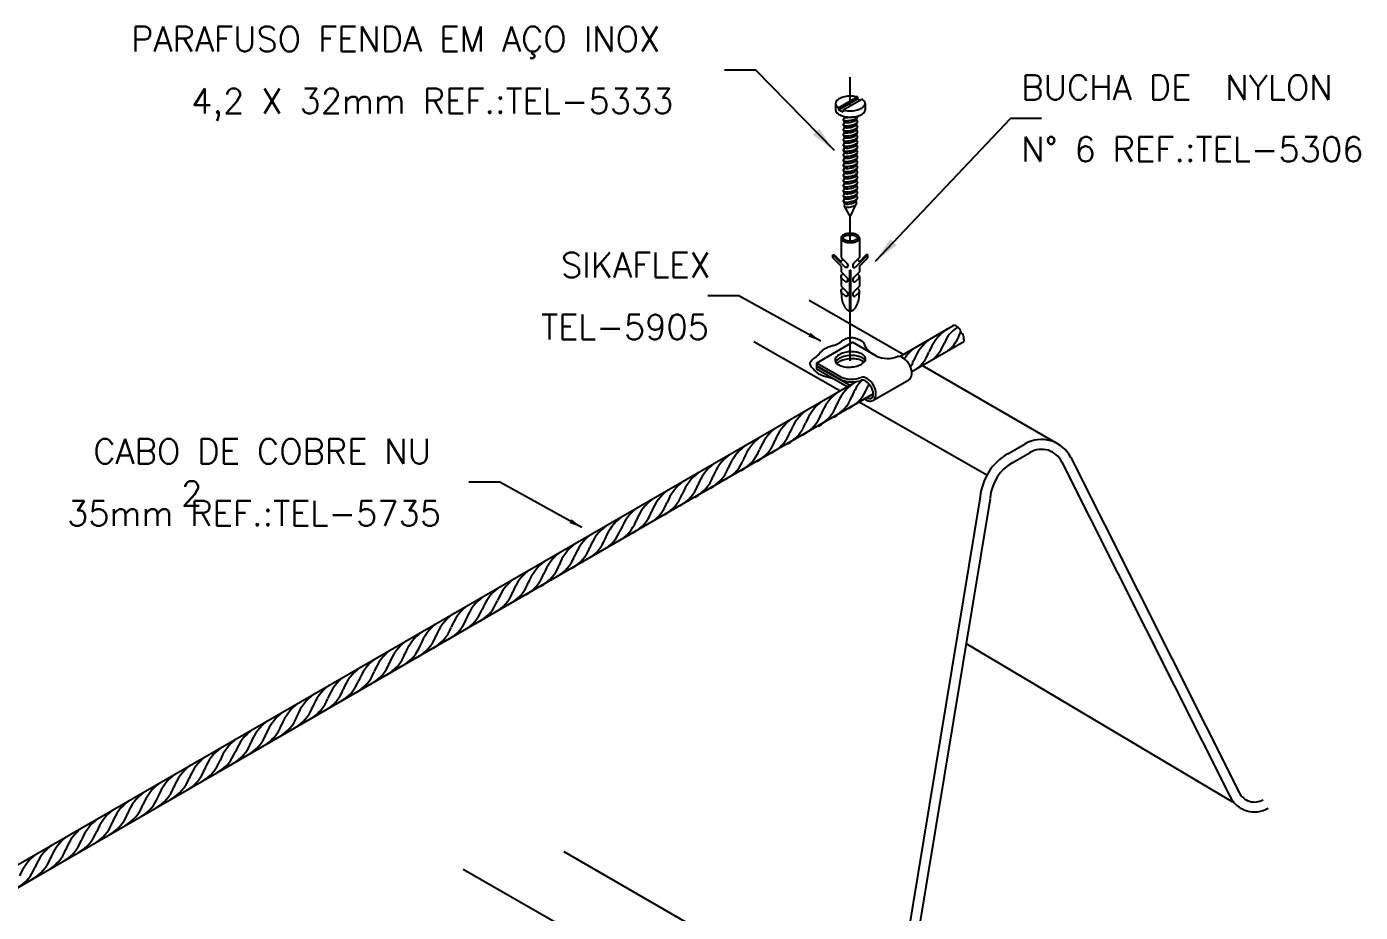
# Model space of a CAD drawing. Header units: millimetres. Extents: x -5823.8 to -5806.5, y -4625.7 to -4611.8.
# Drawn here: x -5817.5 to -5806.74, y -4618.96 to -4611.81 of the extents above; entities that cross this region are included whole.
import ezdxf

# ---------------------------------------------------------------- set-up
doc = ezdxf.new("R2010")
doc.units = ezdxf.units.MM
doc.header["$LTSCALE"] = 10
doc.linetypes.add('DASHDOT', pattern=[1, 0.5, -0.25, 0, -0.25])
doc.layers.add('Termotécnica', color=7, linetype='Continuous')
doc.styles.add('r80', font='romans.shx')

msp = doc.modelspace()

# ---------------------------------------------------------------- linework, layer by layer
at = {"layer": 'Termotécnica', "color": 2}
for p, q in [((-5811.869, -4612.162), (-5811.619, -4612.162)), ((-5810.984, -4612.813), (-5811.619, -4612.162)), ((-5810.974, -4612.433), (-5810.974, -4612.483)), ((-5810.95, -4612.468), (-5810.798, -4612.38)), ((-5810.95, -4612.483), (-5810.798, -4612.395)), ((-5810.95, -4612.468), (-5810.95, -4612.483)), ((-5810.912, -4612.485), (-5810.761, -4612.397)), ((-5810.798, -4612.38), (-5810.798, -4612.395)), ((-5810.798, -4612.395), (-5810.775, -4612.405)), ((-5810.736, -4612.433), (-5810.736, -4612.483)), ((-5810.95, -4612.483), (-5810.912, -4612.499)), ((-5810.902, -4612.539), (-5810.913, -4612.563)), ((-5810.902, -4612.58), (-5810.913, -4612.604)), ((-5810.912, -4612.485), (-5810.912, -4612.499)), ((-5810.91, -4612.567), (-5810.902, -4612.58)), ((-5810.8, -4612.545), (-5810.808, -4612.56)), ((-5810.808, -4612.56), (-5810.798, -4612.58)), ((-5810.652, -4613.706), (-5809.562, -4612.553)), ((-5809.312, -4612.553), (-5809.562, -4612.553)), ((-5810.902, -4612.621), (-5810.913, -4612.645)), ((-5810.902, -4612.662), (-5810.913, -4612.686)), ((-5810.91, -4612.608), (-5810.902, -4612.621)), ((-5810.91, -4612.649), (-5810.902, -4612.662)), ((-5810.91, -4612.69), (-5810.902, -4612.703)), ((-5810.8, -4612.586), (-5810.808, -4612.601)), ((-5810.808, -4612.601), (-5810.798, -4612.621)), ((-5810.8, -4612.627), (-5810.808, -4612.642)), ((-5810.808, -4612.642), (-5810.798, -4612.662)), ((-5810.8, -4612.668), (-5810.808, -4612.683)), ((-5810.808, -4612.683), (-5810.798, -4612.703)), ((-5810.902, -4612.703), (-5810.913, -4612.727)), ((-5810.902, -4612.744), (-5810.913, -4612.768)), ((-5810.902, -4612.785), (-5810.913, -4612.809)), ((-5810.91, -4612.731), (-5810.902, -4612.744)), ((-5810.91, -4612.772), (-5810.902, -4612.785)), ((-5810.8, -4612.709), (-5810.808, -4612.724)), ((-5810.808, -4612.724), (-5810.798, -4612.744)), ((-5810.8, -4612.75), (-5810.808, -4612.765)), ((-5810.808, -4612.765), (-5810.798, -4612.785)), ((-5810.8, -4612.791), (-5810.808, -4612.806)), ((-5810.902, -4612.826), (-5810.913, -4612.85)), ((-5810.902, -4612.867), (-5810.913, -4612.892)), ((-5810.91, -4612.813), (-5810.902, -4612.826)), ((-5810.91, -4612.854), (-5810.902, -4612.867)), ((-5810.91, -4612.895), (-5810.902, -4612.908)), ((-5810.808, -4612.806), (-5810.798, -4612.826)), ((-5810.8, -4612.832), (-5810.808, -4612.847)), ((-5810.808, -4612.847), (-5810.798, -4612.867)), ((-5810.8, -4612.873), (-5810.808, -4612.888)), ((-5810.808, -4612.888), (-5810.798, -4612.908)), ((-5810.902, -4612.908), (-5810.913, -4612.933)), ((-5810.902, -4612.949), (-5810.913, -4612.974)), ((-5810.902, -4612.99), (-5810.913, -4613.015)), ((-5810.91, -4612.936), (-5810.902, -4612.949)), ((-5810.91, -4612.977), (-5810.902, -4612.99)), ((-5810.8, -4612.914), (-5810.808, -4612.929)), ((-5810.808, -4612.929), (-5810.798, -4612.949)), ((-5810.8, -4612.955), (-5810.808, -4612.97)), ((-5810.808, -4612.97), (-5810.798, -4612.99)), ((-5810.8, -4612.996), (-5810.808, -4613.011)), ((-5810.808, -4613.011), (-5810.798, -4613.031)), ((-5810.902, -4613.031), (-5810.913, -4613.056)), ((-5810.902, -4613.072), (-5810.913, -4613.097)), ((-5810.902, -4613.113), (-5810.913, -4613.138)), ((-5810.91, -4613.018), (-5810.902, -4613.031)), ((-5810.91, -4613.06), (-5810.902, -4613.072)), ((-5810.91, -4613.101), (-5810.902, -4613.113)), ((-5810.8, -4613.037), (-5810.808, -4613.052)), ((-5810.808, -4613.052), (-5810.798, -4613.072)), ((-5810.8, -4613.078), (-5810.808, -4613.093)), ((-5810.808, -4613.093), (-5810.798, -4613.113)), ((-5810.8, -4613.119), (-5810.808, -4613.135)), ((-5810.902, -4613.155), (-5810.913, -4613.179)), ((-5810.902, -4613.196), (-5810.913, -4613.22)), ((-5810.911, -4613.223), (-5810.902, -4613.238)), ((-5810.91, -4613.142), (-5810.902, -4613.155)), ((-5810.91, -4613.183), (-5810.902, -4613.196)), ((-5810.811, -4613.224), (-5810.806, -4613.242)), ((-5810.808, -4613.135), (-5810.798, -4613.154)), ((-5810.8, -4613.16), (-5810.808, -4613.176)), ((-5810.808, -4613.176), (-5810.798, -4613.195)), ((-5810.808, -4613.218), (-5810.801, -4613.203)), ((-5810.901, -4613.24), (-5810.904, -4613.263)), ((-5810.901, -4613.267), (-5810.855, -4613.348)), ((-5810.855, -4613.348), (-5810.811, -4613.251)), ((-5810.929, -4613.518), (-5810.929, -4613.675)), ((-5810.781, -4613.518), (-5810.781, -4613.675)), ((-5810.995, -4613.679), (-5810.995, -4613.655)), ((-5810.925, -4613.725), (-5810.995, -4613.655)), ((-5810.929, -4613.71), (-5810.982, -4613.657)), ((-5810.785, -4613.725), (-5810.715, -4613.655)), ((-5810.782, -4613.71), (-5810.729, -4613.657)), ((-5810.715, -4613.679), (-5810.715, -4613.655)), ((-5810.929, -4613.745), (-5810.995, -4613.679)), ((-5810.929, -4613.675), (-5810.883, -4613.721)), ((-5810.929, -4613.745), (-5810.929, -4613.791)), ((-5810.925, -4613.725), (-5810.895, -4613.756)), ((-5810.781, -4613.675), (-5810.828, -4613.721)), ((-5810.785, -4613.725), (-5810.815, -4613.756)), ((-5810.781, -4613.745), (-5810.715, -4613.679)), ((-5810.781, -4613.745), (-5810.781, -4613.791)), ((-5810.929, -4613.791), (-5810.881, -4613.839)), ((-5810.929, -4613.83), (-5810.929, -4613.907)), ((-5810.925, -4613.841), (-5810.895, -4613.871)), ((-5810.859, -4614.107), (-5810.859, -4613.777)), ((-5810.859, -4613.777), (-5810.851, -4613.777)), ((-5810.851, -4614.107), (-5810.851, -4613.777)), ((-5810.781, -4613.791), (-5810.829, -4613.839)), ((-5810.785, -4613.841), (-5810.815, -4613.871)), ((-5810.781, -4613.83), (-5810.781, -4613.907)), ((-5810.929, -4613.907), (-5810.881, -4613.955)), ((-5810.925, -4613.957), (-5810.895, -4613.987)), ((-5810.781, -4613.907), (-5810.829, -4613.955)), ((-5810.785, -4613.957), (-5810.815, -4613.987)), ((-5811.754, -4613.986), (-5812.004, -4613.986)), ((-5811.092, -4614.351), (-5811.754, -4613.986)), ((-5810.456, -4614.474), (-5810.029, -4614.228)), ((-5811.127, -4614.527), (-5810.837, -4614.359)), ((-5810.643, -4614.471), (-5810.837, -4614.359)), ((-5810.358, -4614.596), (-5809.938, -4614.354)), ((-5811.127, -4614.527), (-5811.127, -4614.549)), ((-5810.934, -4614.639), (-5811.127, -4614.527)), ((-5810.934, -4614.661), (-5811.127, -4614.549)), ((-5811.127, -4614.554), (-5811.124, -4614.552)), ((-5811.127, -4614.554), (-5811.127, -4614.576)), ((-5810.861, -4614.707), (-5811.127, -4614.554)), ((-5810.881, -4614.719), (-5811.127, -4614.576)), ((-5816.048, -4617.698), (-5810.809, -4614.677)), ((-5810.673, -4614.83), (-5810.382, -4614.662)), ((-5815.909, -4617.801), (-5810.671, -4614.777)), ((-5813.682, -4615.49), (-5813.932, -4615.49)), ((-5813.02, -4615.855), (-5813.682, -4615.49)), ((-5817.882, -4618.755), (-5816.048, -4617.698)), ((-5817.439, -4618.685), (-5815.91, -4617.802)), ((-5817.828, -4618.91), (-5817.439, -4618.685))]:
    msp.add_line(p, q, dxfattribs=at)
at = {"layer": 'Termotécnica', "color": 1, "linetype": 'DASHDOT'}
for p, q in [((-5810.855, -4612.452), (-5810.855, -4612.22)), ((-5810.855, -4613.556), (-5810.855, -4613.348)), ((-5810.855, -4614.509), (-5810.855, -4614.107))]:
    msp.add_line(p, q, dxfattribs=at)
at = {"layer": 'Termotécnica', "color": 3}
for p, q in [((-5810.43, -4614.459), (-5811.187, -4614.022)), ((-5810.939, -4614.752), (-5811.633, -4614.356)), ((-5809.196, -4615.171), (-5810.275, -4614.548)), ((-5809.753, -4615.431), (-5810.783, -4614.842)), ((-5809.585, -4615.26), (-5809.445, -4615.179)), ((-5809.545, -4615.329), (-5809.405, -4615.249)), ((-5809.148, -4615.326), (-5807.79, -4618.029)), ((-5809.076, -4615.29), (-5807.719, -4617.993)), ((-5809.807, -4615.607), (-5810.464, -4619.585)), ((-5809.728, -4615.62), (-5810.385, -4619.592)), ((-5807.768, -4618.072), (-5809.922, -4616.791)), ((-5811.824, -4619.246), (-5813.163, -4618.473)), ((-5812.406, -4619.515), (-5813.98, -4618.614))]:
    msp.add_line(p, q, dxfattribs=at)
at = {"layer": 'Termotécnica', "color": 1, "ltscale": 5}
msp.add_line((-5810.671, -4614.777), (-5810.677, -4614.774), dxfattribs=at)
at = {"layer": 'Termotécnica', "color": 2}
for points in [[(-5810.798, -4612.38, 0.016409), (-5810.807, -4612.378, 0.051099), (-5810.855, -4612.373, 0.051099), (-5810.903, -4612.378, 0.064948), (-5810.939, -4612.391, 0.104203), (-5810.966, -4612.413, 0.174705), (-5810.974, -4612.433, 0.174705), (-5810.966, -4612.453, 0.06738), (-5810.95, -4612.468, 0.064948)], [(-5810.912, -4612.485, 0.016409), (-5810.903, -4612.487, 0.051099), (-5810.855, -4612.492, 0.051099), (-5810.807, -4612.487, 0.064948), (-5810.771, -4612.474, 0.104203), (-5810.744, -4612.453, 0.174705), (-5810.736, -4612.433, 0.174705)], [(-5810.736, -4612.433, 0.174705), (-5810.744, -4612.413, 0.06738), (-5810.761, -4612.397, 0.064948)], [(-5810.974, -4612.483, 0.174705), (-5810.966, -4612.503, 0.104203), (-5810.939, -4612.525, 0.064948), (-5810.903, -4612.537, 0.051099), (-5810.855, -4612.542, 0.051099), (-5810.807, -4612.537, 0.064948), (-5810.771, -4612.525, 0.104203), (-5810.744, -4612.503, 0.174705), (-5810.736, -4612.483, 0.174705)], [(-5810.929, -4613.71, -0.122515), (-5810.925, -4613.701, -0.074458), (-5810.913, -4613.691, -0.064948)], [(-5810.782, -4613.71, 0.122515), (-5810.786, -4613.701, 0.074458), (-5810.797, -4613.691, 0.064948)], [(-5810.929, -4613.83, -0.174705), (-5810.925, -4613.817, -0.074458), (-5810.913, -4613.807, -0.064948)], [(-5810.925, -4613.842, -0.174705), (-5810.929, -4613.83, -0.174705)], [(-5810.925, -4613.841, -0.021127), (-5810.926, -4613.84, -0.170198)], [(-5810.781, -4613.83, 0.174705), (-5810.786, -4613.817, 0.074458), (-5810.797, -4613.807, 0.064948)], [(-5810.786, -4613.842, 0.174705), (-5810.781, -4613.83, 0.174705)], [(-5810.785, -4613.841, 0.021127), (-5810.784, -4613.84, 0.170198)], [(-5810.929, -4613.945, -0.174705), (-5810.925, -4613.933, -0.074458), (-5810.913, -4613.922, -0.064948)], [(-5810.929, -4613.943, 0.005298), (-5810.929, -4613.95, 0.048405), (-5810.923, -4614.014, 0.062165), (-5810.908, -4614.061, 0.102796), (-5810.88, -4614.098, 0.153617), (-5810.859, -4614.107, 0.181773)], [(-5810.926, -4613.956, -0.138405), (-5810.929, -4613.945, -0.174705)], [(-5810.925, -4613.957, -0.021127), (-5810.926, -4613.956, -0.170198)], [(-5810.851, -4614.107, 0.153617), (-5810.83, -4614.098, 0.102796), (-5810.803, -4614.061, 0.062165), (-5810.787, -4614.014, 0.048405), (-5810.781, -4613.95, 0.005298), (-5810.781, -4613.943, 0.062165)], [(-5810.781, -4613.945, 0.174705), (-5810.786, -4613.933, 0.074458), (-5810.797, -4613.922, 0.064948)], [(-5810.786, -4613.958, 0.174705), (-5810.781, -4613.945, 0.174705)], [(-5810.785, -4613.957, 0.021127), (-5810.784, -4613.956, 0.170198)], [(-5810.735, -4614.507, 0.056274), (-5810.739, -4614.501, 0.104203), (-5810.769, -4614.48, 0.064948), (-5810.807, -4614.469, 0.051099), (-5810.857, -4614.466, 0.051099), (-5810.907, -4614.474, 0.064948), (-5810.943, -4614.489, 0.104203), (-5810.97, -4614.513, 0.056274), (-5810.974, -4614.52, 0.174705)], [(-5810.745, -4614.52, 0.076612), (-5810.768, -4614.506, 0.064948), (-5810.806, -4614.495, 0.051099), (-5810.856, -4614.493, 0.051099), (-5810.905, -4614.501, 0.064948), (-5810.942, -4614.515, 0.076612), (-5810.963, -4614.532, 0.056274)]]:
    msp.add_lwpolyline(points, format="xyb", dxfattribs=at)
at = {"layer": 'Termotécnica', "color": 1}
for points in [[(-5810.913, -4612.563, 0.24548), (-5810.909, -4612.568, 0.082009), (-5810.894, -4612.571, 0.04047), (-5810.876, -4612.571, 0.029714), (-5810.852, -4612.568, 0.029714), (-5810.828, -4612.561, 0.04047), (-5810.812, -4612.554, 0.082009), (-5810.799, -4612.544, 0.24548), (-5810.798, -4612.539, 0.24548)], [(-5810.913, -4612.604, 0.24548), (-5810.909, -4612.609, 0.082009), (-5810.894, -4612.612, 0.04047), (-5810.876, -4612.612, 0.029714), (-5810.852, -4612.609, 0.029714), (-5810.828, -4612.602, 0.04047), (-5810.812, -4612.595, 0.082009), (-5810.799, -4612.585, 0.24548), (-5810.798, -4612.58, 0.24548)], [(-5810.902, -4612.539, 0.24548), (-5810.899, -4612.542, 0.082009), (-5810.887, -4612.546, 0.04047), (-5810.872, -4612.545, 0.029714), (-5810.852, -4612.542, 0.013189), (-5810.844, -4612.54, 0.04047)], [(-5810.902, -4612.58, 0.24548), (-5810.899, -4612.583, 0.082009), (-5810.887, -4612.587, 0.04047), (-5810.872, -4612.586, 0.029714), (-5810.852, -4612.583, 0.029714), (-5810.833, -4612.578, 0.04047), (-5810.82, -4612.572, 0.082009), (-5810.809, -4612.564, 0.24548), (-5810.808, -4612.56, 0.24548)], [(-5810.913, -4612.645, 0.24548), (-5810.909, -4612.65, 0.082009), (-5810.894, -4612.653, 0.04047), (-5810.876, -4612.653, 0.029714), (-5810.852, -4612.65, 0.029714), (-5810.828, -4612.643, 0.04047), (-5810.812, -4612.636, 0.082009), (-5810.799, -4612.626, 0.24548), (-5810.798, -4612.621, 0.24548)], [(-5810.913, -4612.686, 0.24548), (-5810.909, -4612.691, 0.082009), (-5810.894, -4612.694, 0.04047), (-5810.876, -4612.694, 0.029714), (-5810.852, -4612.691, 0.029714), (-5810.828, -4612.684, 0.04047), (-5810.812, -4612.677, 0.082009), (-5810.799, -4612.667, 0.24548), (-5810.798, -4612.662, 0.24548)], [(-5810.902, -4612.621, 0.24548), (-5810.899, -4612.625, 0.082009), (-5810.887, -4612.628, 0.04047), (-5810.872, -4612.627, 0.029714), (-5810.852, -4612.625, 0.029714), (-5810.833, -4612.619, 0.04047), (-5810.82, -4612.613, 0.082009), (-5810.809, -4612.605, 0.24548), (-5810.808, -4612.601, 0.24548)], [(-5810.902, -4612.662, 0.24548), (-5810.899, -4612.666, 0.082009), (-5810.887, -4612.669, 0.04047), (-5810.872, -4612.669, 0.029714), (-5810.852, -4612.666, 0.029714), (-5810.833, -4612.66, 0.04047), (-5810.82, -4612.654, 0.082009), (-5810.809, -4612.646, 0.24548), (-5810.808, -4612.642, 0.24548)], [(-5810.902, -4612.703, 0.24548), (-5810.899, -4612.707, 0.082009), (-5810.887, -4612.71, 0.04047), (-5810.872, -4612.71, 0.029714), (-5810.852, -4612.707, 0.029714), (-5810.833, -4612.701, 0.04047), (-5810.82, -4612.696, 0.082009), (-5810.809, -4612.687, 0.24548), (-5810.808, -4612.683, 0.24548)], [(-5810.913, -4612.727, 0.24548), (-5810.909, -4612.732, 0.082009), (-5810.894, -4612.736, 0.04047), (-5810.876, -4612.735, 0.029714), (-5810.852, -4612.732, 0.029714), (-5810.828, -4612.725, 0.04047), (-5810.812, -4612.718, 0.082009), (-5810.799, -4612.708, 0.24548), (-5810.798, -4612.703, 0.24548)], [(-5810.913, -4612.768, 0.24548), (-5810.909, -4612.773, 0.082009), (-5810.894, -4612.777, 0.04047), (-5810.876, -4612.776, 0.029714), (-5810.852, -4612.773, 0.029714), (-5810.828, -4612.766, 0.04047), (-5810.812, -4612.759, 0.082009), (-5810.799, -4612.749, 0.24548), (-5810.798, -4612.744, 0.24548)], [(-5810.913, -4612.809, 0.24548), (-5810.909, -4612.814, 0.082009), (-5810.894, -4612.818, 0.04047), (-5810.876, -4612.817, 0.029714), (-5810.852, -4612.814, 0.029714), (-5810.828, -4612.807, 0.04047), (-5810.812, -4612.8, 0.082009), (-5810.799, -4612.79, 0.24548), (-5810.798, -4612.785, 0.24548)], [(-5810.902, -4612.744, 0.24548), (-5810.899, -4612.748, 0.082009), (-5810.887, -4612.751, 0.04047), (-5810.872, -4612.751, 0.029714), (-5810.852, -4612.748, 0.029714), (-5810.833, -4612.742, 0.04047), (-5810.82, -4612.737, 0.082009), (-5810.809, -4612.729, 0.24548), (-5810.808, -4612.724, 0.24548)], [(-5810.902, -4612.785, 0.24548), (-5810.899, -4612.789, 0.082009), (-5810.887, -4612.792, 0.04047), (-5810.872, -4612.792, 0.029714), (-5810.852, -4612.789, 0.029714), (-5810.833, -4612.783, 0.04047), (-5810.82, -4612.778, 0.082009), (-5810.809, -4612.77, 0.24548), (-5810.808, -4612.765, 0.24548)], [(-5810.913, -4612.85, 0.24548), (-5810.909, -4612.855, 0.082009), (-5810.894, -4612.859, 0.04047), (-5810.876, -4612.858, 0.029714), (-5810.852, -4612.855, 0.029714), (-5810.828, -4612.848, 0.04047), (-5810.812, -4612.841, 0.082009), (-5810.799, -4612.832, 0.24548), (-5810.798, -4612.826, 0.24548)], [(-5810.913, -4612.892, 0.24548), (-5810.909, -4612.896, 0.082009), (-5810.894, -4612.9, 0.04047), (-5810.876, -4612.9, 0.029714), (-5810.852, -4612.896, 0.029714), (-5810.828, -4612.889, 0.04047), (-5810.812, -4612.882, 0.082009), (-5810.799, -4612.873, 0.24548), (-5810.798, -4612.867, 0.24548)], [(-5810.902, -4612.826, 0.24548), (-5810.899, -4612.83, 0.082009), (-5810.887, -4612.833, 0.04047), (-5810.872, -4612.833, 0.029714), (-5810.852, -4612.83, 0.029714), (-5810.833, -4612.824, 0.04047), (-5810.82, -4612.819, 0.082009), (-5810.809, -4612.811, 0.24548), (-5810.808, -4612.806, 0.24548)], [(-5810.902, -4612.867, 0.24548), (-5810.899, -4612.871, 0.082009), (-5810.887, -4612.874, 0.04047), (-5810.872, -4612.874, 0.029714), (-5810.852, -4612.871, 0.029714), (-5810.833, -4612.866, 0.04047), (-5810.82, -4612.86, 0.082009), (-5810.809, -4612.852, 0.24548), (-5810.808, -4612.847, 0.24548)], [(-5810.902, -4612.908, 0.24548), (-5810.899, -4612.912, 0.082009), (-5810.887, -4612.915, 0.04047), (-5810.872, -4612.915, 0.029714), (-5810.852, -4612.912, 0.029714), (-5810.833, -4612.907, 0.04047), (-5810.82, -4612.901, 0.082009), (-5810.809, -4612.893, 0.24548), (-5810.808, -4612.888, 0.24548)], [(-5810.913, -4612.933, 0.24548), (-5810.909, -4612.937, 0.082009), (-5810.894, -4612.941, 0.04047), (-5810.876, -4612.941, 0.029714), (-5810.852, -4612.937, 0.029714), (-5810.828, -4612.931, 0.04047), (-5810.812, -4612.923, 0.082009), (-5810.799, -4612.914, 0.24548), (-5810.798, -4612.908, 0.24548)], [(-5810.913, -4612.974, 0.24548), (-5810.909, -4612.978, 0.082009), (-5810.894, -4612.982, 0.04047), (-5810.876, -4612.982, 0.029714), (-5810.852, -4612.978, 0.029714), (-5810.828, -4612.972, 0.04047), (-5810.812, -4612.964, 0.082009), (-5810.799, -4612.955, 0.24548), (-5810.798, -4612.949, 0.24548)], [(-5810.913, -4613.015, 0.24548), (-5810.909, -4613.019, 0.082009), (-5810.894, -4613.023, 0.04047), (-5810.876, -4613.023, 0.029714), (-5810.852, -4613.019, 0.029714), (-5810.828, -4613.013, 0.04047), (-5810.812, -4613.006, 0.082009), (-5810.799, -4612.996, 0.24548), (-5810.798, -4612.99, 0.24548)], [(-5810.902, -4612.949, 0.24548), (-5810.899, -4612.953, 0.082009), (-5810.887, -4612.956, 0.04047), (-5810.872, -4612.956, 0.029714), (-5810.852, -4612.953, 0.029714), (-5810.833, -4612.948, 0.04047), (-5810.82, -4612.942, 0.082009), (-5810.809, -4612.934, 0.24548), (-5810.808, -4612.929, 0.24548)], [(-5810.902, -4612.99, 0.24548), (-5810.899, -4612.994, 0.082009), (-5810.887, -4612.997, 0.04047), (-5810.872, -4612.997, 0.029714), (-5810.852, -4612.994, 0.029714), (-5810.833, -4612.989, 0.04047), (-5810.82, -4612.983, 0.082009), (-5810.809, -4612.975, 0.24548), (-5810.808, -4612.97, 0.24548)], [(-5810.902, -4613.031, 0.24548), (-5810.899, -4613.035, 0.082009), (-5810.887, -4613.038, 0.04047), (-5810.872, -4613.038, 0.029714), (-5810.852, -4613.035, 0.029714), (-5810.833, -4613.03, 0.04047), (-5810.82, -4613.024, 0.082009), (-5810.809, -4613.016, 0.24548), (-5810.808, -4613.011, 0.24548)], [(-5810.913, -4613.056, 0.24548), (-5810.909, -4613.06, 0.082009), (-5810.894, -4613.064, 0.04047), (-5810.876, -4613.064, 0.029714), (-5810.852, -4613.06, 0.029714), (-5810.828, -4613.054, 0.04047), (-5810.812, -4613.047, 0.082009), (-5810.799, -4613.037, 0.24548), (-5810.798, -4613.031, 0.24548)], [(-5810.913, -4613.097, 0.24548), (-5810.909, -4613.101, 0.082009), (-5810.894, -4613.105, 0.04047), (-5810.876, -4613.105, 0.029714), (-5810.852, -4613.101, 0.029714), (-5810.828, -4613.095, 0.04047), (-5810.812, -4613.088, 0.082009), (-5810.799, -4613.078, 0.24548), (-5810.798, -4613.072, 0.24548)], [(-5810.913, -4613.138, 0.24548), (-5810.909, -4613.142, 0.082009), (-5810.894, -4613.146, 0.04047), (-5810.876, -4613.146, 0.029714), (-5810.852, -4613.142, 0.029714), (-5810.828, -4613.136, 0.04047), (-5810.812, -4613.129, 0.082009), (-5810.799, -4613.119, 0.24548), (-5810.798, -4613.113, 0.24548)], [(-5810.902, -4613.072, 0.24548), (-5810.899, -4613.076, 0.082009), (-5810.887, -4613.079, 0.04047), (-5810.872, -4613.079, 0.029714), (-5810.852, -4613.076, 0.029714), (-5810.833, -4613.071, 0.04047), (-5810.82, -4613.065, 0.082009), (-5810.809, -4613.057, 0.24548), (-5810.808, -4613.052, 0.24548)], [(-5810.902, -4613.113, 0.24548), (-5810.899, -4613.117, 0.082009), (-5810.887, -4613.12, 0.04047), (-5810.872, -4613.12, 0.029714), (-5810.852, -4613.117, 0.029714), (-5810.833, -4613.112, 0.04047), (-5810.82, -4613.106, 0.082009), (-5810.809, -4613.098, 0.24548), (-5810.808, -4613.093, 0.24548)], [(-5810.913, -4613.179, 0.24548), (-5810.909, -4613.183, 0.082009), (-5810.894, -4613.187, 0.04047), (-5810.876, -4613.187, 0.029714), (-5810.852, -4613.183, 0.029714), (-5810.828, -4613.177, 0.04047), (-5810.812, -4613.17, 0.082009), (-5810.799, -4613.16, 0.24548), (-5810.798, -4613.154, 0.24548)], [(-5810.913, -4613.22, 0.24548), (-5810.909, -4613.224, 0.082009), (-5810.894, -4613.228, 0.04047), (-5810.876, -4613.228, 0.029714), (-5810.852, -4613.224, 0.029714), (-5810.828, -4613.218, 0.04047), (-5810.812, -4613.211, 0.082009), (-5810.799, -4613.201, 0.24548), (-5810.798, -4613.195, 0.24548)], [(-5810.902, -4613.155, 0.24548), (-5810.899, -4613.158, 0.082009), (-5810.887, -4613.161, 0.04047), (-5810.872, -4613.161, 0.029714), (-5810.852, -4613.158, 0.029714), (-5810.833, -4613.153, 0.04047), (-5810.82, -4613.147, 0.082009), (-5810.809, -4613.139, 0.24548), (-5810.808, -4613.135, 0.24548)], [(-5810.902, -4613.196, 0.24548), (-5810.899, -4613.199, 0.082009), (-5810.887, -4613.202, 0.04047), (-5810.872, -4613.202, 0.029714), (-5810.852, -4613.199, 0.029714), (-5810.833, -4613.194, 0.04047), (-5810.82, -4613.188, 0.082009), (-5810.809, -4613.18, 0.24548), (-5810.808, -4613.176, 0.24548)], [(-5810.902, -4613.238, 0.24548), (-5810.899, -4613.241, 0.082009), (-5810.887, -4613.244, 0.04047), (-5810.872, -4613.244, 0.029714), (-5810.852, -4613.241, 0.029714), (-5810.833, -4613.236, 0.04047), (-5810.82, -4613.23, 0.082009), (-5810.809, -4613.222, 0.24548), (-5810.808, -4613.218, 0.24548)], [(-5810.904, -4613.263, 0.24548), (-5810.901, -4613.266, 0.082009), (-5810.887, -4613.27, 0.04047), (-5810.872, -4613.27, 0.029714), (-5810.852, -4613.266, 0.029714), (-5810.832, -4613.261, 0.04047), (-5810.818, -4613.255, 0.082009), (-5810.807, -4613.246, 0.24548), (-5810.806, -4613.242, 0.24548)]]:
    msp.add_lwpolyline(points, format="xyb", dxfattribs=at)
at = {"layer": 'Termotécnica', "color": 2}
for points in [[(-5810.781, -4613.518, 0.174705), (-5810.786, -4613.506, 0.104203), (-5810.803, -4613.492, 0.064948), (-5810.825, -4613.484, 0.051099), (-5810.855, -4613.481, 0.051099), (-5810.885, -4613.484, 0.064948), (-5810.908, -4613.492, 0.104203), (-5810.925, -4613.506, 0.174705), (-5810.929, -4613.518, 0.174705), (-5810.925, -4613.531, 0.104203), (-5810.908, -4613.544, 0.064948), (-5810.885, -4613.552, 0.051099), (-5810.855, -4613.555, 0.051099), (-5810.825, -4613.552, 0.064948), (-5810.803, -4613.544, 0.104203), (-5810.786, -4613.531, 0.174705)], [(-5810.796, -4613.518, 0.174705), (-5810.797, -4613.515, 0.104203), (-5810.81, -4613.505, 0.064948), (-5810.828, -4613.499, 0.051099), (-5810.855, -4613.496, 0.051099), (-5810.882, -4613.499, 0.064948), (-5810.901, -4613.505, 0.104203), (-5810.913, -4613.515, 0.174705), (-5810.915, -4613.518, 0.174705), (-5810.913, -4613.521, 0.104203), (-5810.901, -4613.531, 0.064948), (-5810.882, -4613.538, 0.051099), (-5810.855, -4613.54, 0.051099), (-5810.828, -4613.538, 0.064948), (-5810.81, -4613.531, 0.104203), (-5810.797, -4613.521, 0.174705)], [(-5810.732, -4614.492, 0.174705), (-5810.741, -4614.471, 0.104203), (-5810.771, -4614.45, 0.064948), (-5810.809, -4614.439, 0.051099), (-5810.859, -4614.437, 0.051099), (-5810.908, -4614.445, 0.064948), (-5810.945, -4614.46, 0.104203), (-5810.972, -4614.484, 0.174705), (-5810.978, -4614.505, 0.174705), (-5810.97, -4614.526, 0.104203), (-5810.94, -4614.547, 0.064948), (-5810.902, -4614.558, 0.051099), (-5810.852, -4614.56, 0.051099), (-5810.803, -4614.552, 0.064948), (-5810.766, -4614.537, 0.104203), (-5810.739, -4614.513, 0.174705)]]:
    msp.add_lwpolyline(points, format="xyb", close=True, dxfattribs=at)
for points in [[(-5810.995, -4613.655), (-5810.992, -4613.654), (-5810.987, -4613.655), (-5810.982, -4613.657)], [(-5810.715, -4613.655), (-5810.719, -4613.654), (-5810.724, -4613.655), (-5810.729, -4613.657)], [(-5810.883, -4613.721), (-5810.882, -4613.723), (-5810.881, -4613.724), (-5810.88, -4613.725), (-5810.88, -4613.726), (-5810.879, -4613.727), (-5810.879, -4613.728), (-5810.878, -4613.729), (-5810.878, -4613.73), (-5810.878, -4613.731), (-5810.877, -4613.731), (-5810.877, -4613.732), (-5810.877, -4613.732), (-5810.877, -4613.733), (-5810.877, -4613.733), (-5810.877, -4613.734), (-5810.876, -4613.735), (-5810.876, -4613.735), (-5810.876, -4613.736), (-5810.876, -4613.736), (-5810.876, -4613.737), (-5810.876, -4613.738), (-5810.876, -4613.738), (-5810.876, -4613.739), (-5810.876, -4613.74), (-5810.876, -4613.74), (-5810.876, -4613.741), (-5810.876, -4613.742), (-5810.876, -4613.743), (-5810.876, -4613.743), (-5810.876, -4613.744), (-5810.877, -4613.745), (-5810.877, -4613.745), (-5810.877, -4613.746), (-5810.877, -4613.747), (-5810.877, -4613.747), (-5810.877, -4613.748), (-5810.877, -4613.749), (-5810.877, -4613.749), (-5810.878, -4613.75), (-5810.878, -4613.75), (-5810.878, -4613.751), (-5810.878, -4613.751), (-5810.878, -4613.752), (-5810.879, -4613.753), (-5810.879, -4613.753), (-5810.879, -4613.753), (-5810.879, -4613.754), (-5810.88, -4613.754), (-5810.88, -4613.755), (-5810.88, -4613.755), (-5810.881, -4613.755), (-5810.881, -4613.756), (-5810.881, -4613.756), (-5810.882, -4613.756), (-5810.882, -4613.756), (-5810.882, -4613.756), (-5810.883, -4613.757), (-5810.883, -4613.757), (-5810.883, -4613.757), (-5810.884, -4613.757), (-5810.884, -4613.757), (-5810.885, -4613.757), (-5810.885, -4613.757), (-5810.886, -4613.757), (-5810.887, -4613.757), (-5810.888, -4613.757), (-5810.888, -4613.757), (-5810.889, -4613.757), (-5810.891, -4613.757), (-5810.892, -4613.757), (-5810.893, -4613.756), (-5810.895, -4613.756)], [(-5810.828, -4613.721), (-5810.829, -4613.723), (-5810.83, -4613.724), (-5810.83, -4613.725), (-5810.831, -4613.726), (-5810.831, -4613.727), (-5810.832, -4613.728), (-5810.832, -4613.729), (-5810.833, -4613.73), (-5810.833, -4613.731), (-5810.833, -4613.731), (-5810.833, -4613.732), (-5810.834, -4613.732), (-5810.834, -4613.733), (-5810.834, -4613.733), (-5810.834, -4613.734), (-5810.834, -4613.735), (-5810.834, -4613.735), (-5810.834, -4613.736), (-5810.834, -4613.736), (-5810.834, -4613.737), (-5810.834, -4613.738), (-5810.834, -4613.738), (-5810.834, -4613.739), (-5810.834, -4613.74), (-5810.834, -4613.74), (-5810.834, -4613.741), (-5810.834, -4613.742), (-5810.834, -4613.743), (-5810.834, -4613.743), (-5810.834, -4613.744), (-5810.834, -4613.745), (-5810.834, -4613.745), (-5810.834, -4613.746), (-5810.834, -4613.747), (-5810.834, -4613.747), (-5810.833, -4613.748), (-5810.833, -4613.749), (-5810.833, -4613.749), (-5810.833, -4613.75), (-5810.833, -4613.75), (-5810.833, -4613.751), (-5810.832, -4613.751), (-5810.832, -4613.752), (-5810.832, -4613.753), (-5810.832, -4613.753), (-5810.832, -4613.753), (-5810.831, -4613.754), (-5810.831, -4613.754), (-5810.831, -4613.755), (-5810.83, -4613.755), (-5810.83, -4613.755), (-5810.83, -4613.756), (-5810.829, -4613.756), (-5810.829, -4613.756), (-5810.829, -4613.756), (-5810.828, -4613.756), (-5810.828, -4613.757), (-5810.828, -4613.757), (-5810.827, -4613.757), (-5810.827, -4613.757), (-5810.826, -4613.757), (-5810.826, -4613.757), (-5810.825, -4613.757), (-5810.824, -4613.757), (-5810.824, -4613.757), (-5810.823, -4613.757), (-5810.822, -4613.757), (-5810.821, -4613.757), (-5810.82, -4613.757), (-5810.819, -4613.757), (-5810.817, -4613.756), (-5810.815, -4613.756)], [(-5810.883, -4613.837), (-5810.882, -4613.838), (-5810.881, -4613.84), (-5810.88, -4613.841), (-5810.88, -4613.842), (-5810.879, -4613.843), (-5810.879, -4613.844), (-5810.878, -4613.845), (-5810.878, -4613.845), (-5810.878, -4613.846), (-5810.877, -4613.847), (-5810.877, -4613.847), (-5810.877, -4613.848), (-5810.877, -4613.849), (-5810.877, -4613.849), (-5810.877, -4613.85), (-5810.876, -4613.85), (-5810.876, -4613.851), (-5810.876, -4613.851), (-5810.876, -4613.852), (-5810.876, -4613.853), (-5810.876, -4613.853), (-5810.876, -4613.854), (-5810.876, -4613.855), (-5810.876, -4613.855), (-5810.876, -4613.856), (-5810.876, -4613.857), (-5810.876, -4613.857), (-5810.876, -4613.858), (-5810.876, -4613.859), (-5810.876, -4613.86), (-5810.877, -4613.86), (-5810.877, -4613.861), (-5810.877, -4613.862), (-5810.877, -4613.862), (-5810.877, -4613.863), (-5810.877, -4613.864), (-5810.877, -4613.864), (-5810.877, -4613.865), (-5810.878, -4613.865), (-5810.878, -4613.866), (-5810.878, -4613.867), (-5810.878, -4613.867), (-5810.878, -4613.868), (-5810.879, -4613.868), (-5810.879, -4613.869), (-5810.879, -4613.869), (-5810.879, -4613.87), (-5810.88, -4613.87), (-5810.88, -4613.87), (-5810.88, -4613.871), (-5810.881, -4613.871), (-5810.881, -4613.871), (-5810.881, -4613.871), (-5810.882, -4613.872), (-5810.882, -4613.872), (-5810.882, -4613.872), (-5810.883, -4613.872), (-5810.883, -4613.872), (-5810.883, -4613.872), (-5810.884, -4613.873), (-5810.884, -4613.873), (-5810.885, -4613.873), (-5810.885, -4613.873), (-5810.886, -4613.873), (-5810.887, -4613.873), (-5810.888, -4613.873), (-5810.888, -4613.873), (-5810.889, -4613.873), (-5810.891, -4613.873), (-5810.892, -4613.872), (-5810.893, -4613.872), (-5810.895, -4613.871)], [(-5810.828, -4613.837), (-5810.829, -4613.838), (-5810.83, -4613.84), (-5810.83, -4613.841), (-5810.831, -4613.842), (-5810.831, -4613.843), (-5810.832, -4613.844), (-5810.832, -4613.845), (-5810.833, -4613.845), (-5810.833, -4613.846), (-5810.833, -4613.847), (-5810.833, -4613.847), (-5810.834, -4613.848), (-5810.834, -4613.849), (-5810.834, -4613.849), (-5810.834, -4613.85), (-5810.834, -4613.85), (-5810.834, -4613.851), (-5810.834, -4613.851), (-5810.834, -4613.852), (-5810.834, -4613.853), (-5810.834, -4613.853), (-5810.834, -4613.854), (-5810.834, -4613.855), (-5810.834, -4613.855), (-5810.834, -4613.856), (-5810.834, -4613.857), (-5810.834, -4613.857), (-5810.834, -4613.858), (-5810.834, -4613.859), (-5810.834, -4613.86), (-5810.834, -4613.86), (-5810.834, -4613.861), (-5810.834, -4613.862), (-5810.834, -4613.862), (-5810.834, -4613.863), (-5810.833, -4613.864), (-5810.833, -4613.864), (-5810.833, -4613.865), (-5810.833, -4613.865), (-5810.833, -4613.866), (-5810.833, -4613.867), (-5810.832, -4613.867), (-5810.832, -4613.868), (-5810.832, -4613.868), (-5810.832, -4613.869), (-5810.832, -4613.869), (-5810.831, -4613.87), (-5810.831, -4613.87), (-5810.831, -4613.87), (-5810.83, -4613.871), (-5810.83, -4613.871), (-5810.83, -4613.871), (-5810.829, -4613.871), (-5810.829, -4613.872), (-5810.829, -4613.872), (-5810.828, -4613.872), (-5810.828, -4613.872), (-5810.828, -4613.872), (-5810.827, -4613.872), (-5810.827, -4613.873), (-5810.826, -4613.873), (-5810.826, -4613.873), (-5810.825, -4613.873), (-5810.824, -4613.873), (-5810.824, -4613.873), (-5810.823, -4613.873), (-5810.822, -4613.873), (-5810.821, -4613.873), (-5810.82, -4613.873), (-5810.819, -4613.872), (-5810.817, -4613.872), (-5810.815, -4613.871)], [(-5810.883, -4613.953), (-5810.882, -4613.954), (-5810.881, -4613.955), (-5810.88, -4613.957), (-5810.88, -4613.958), (-5810.879, -4613.959), (-5810.879, -4613.96), (-5810.878, -4613.96), (-5810.878, -4613.961), (-5810.878, -4613.962), (-5810.877, -4613.962), (-5810.877, -4613.963), (-5810.877, -4613.964), (-5810.877, -4613.964), (-5810.877, -4613.965), (-5810.877, -4613.965), (-5810.876, -4613.966), (-5810.876, -4613.966), (-5810.876, -4613.967), (-5810.876, -4613.968), (-5810.876, -4613.968), (-5810.876, -4613.969), (-5810.876, -4613.97), (-5810.876, -4613.97), (-5810.876, -4613.971), (-5810.876, -4613.972), (-5810.876, -4613.972), (-5810.876, -4613.973), (-5810.876, -4613.974), (-5810.876, -4613.975), (-5810.876, -4613.975), (-5810.877, -4613.976), (-5810.877, -4613.977), (-5810.877, -4613.977), (-5810.877, -4613.978), (-5810.877, -4613.979), (-5810.877, -4613.979), (-5810.877, -4613.98), (-5810.877, -4613.981), (-5810.878, -4613.981), (-5810.878, -4613.982), (-5810.878, -4613.982), (-5810.878, -4613.983), (-5810.878, -4613.983), (-5810.879, -4613.984), (-5810.879, -4613.984), (-5810.879, -4613.985), (-5810.879, -4613.985), (-5810.88, -4613.986), (-5810.88, -4613.986), (-5810.88, -4613.986), (-5810.881, -4613.987), (-5810.881, -4613.987), (-5810.881, -4613.987), (-5810.882, -4613.987), (-5810.882, -4613.988), (-5810.882, -4613.988), (-5810.883, -4613.988), (-5810.883, -4613.988), (-5810.883, -4613.988), (-5810.884, -4613.988), (-5810.884, -4613.988), (-5810.885, -4613.988), (-5810.885, -4613.988), (-5810.886, -4613.988), (-5810.887, -4613.989), (-5810.888, -4613.989), (-5810.888, -4613.989), (-5810.889, -4613.988), (-5810.891, -4613.988), (-5810.892, -4613.988), (-5810.893, -4613.987), (-5810.895, -4613.987)], [(-5810.828, -4613.953), (-5810.829, -4613.954), (-5810.83, -4613.955), (-5810.83, -4613.957), (-5810.831, -4613.958), (-5810.831, -4613.959), (-5810.832, -4613.96), (-5810.832, -4613.96), (-5810.833, -4613.961), (-5810.833, -4613.962), (-5810.833, -4613.962), (-5810.833, -4613.963), (-5810.834, -4613.964), (-5810.834, -4613.964), (-5810.834, -4613.965), (-5810.834, -4613.965), (-5810.834, -4613.966), (-5810.834, -4613.966), (-5810.834, -4613.967), (-5810.834, -4613.968), (-5810.834, -4613.968), (-5810.834, -4613.969), (-5810.834, -4613.97), (-5810.834, -4613.97), (-5810.834, -4613.971), (-5810.834, -4613.972), (-5810.834, -4613.972), (-5810.834, -4613.973), (-5810.834, -4613.974), (-5810.834, -4613.975), (-5810.834, -4613.975), (-5810.834, -4613.976), (-5810.834, -4613.977), (-5810.834, -4613.977), (-5810.834, -4613.978), (-5810.834, -4613.979), (-5810.833, -4613.979), (-5810.833, -4613.98), (-5810.833, -4613.981), (-5810.833, -4613.981), (-5810.833, -4613.982), (-5810.833, -4613.982), (-5810.832, -4613.983), (-5810.832, -4613.983), (-5810.832, -4613.984), (-5810.832, -4613.984), (-5810.832, -4613.985), (-5810.831, -4613.985), (-5810.831, -4613.986), (-5810.831, -4613.986), (-5810.83, -4613.986), (-5810.83, -4613.987), (-5810.83, -4613.987), (-5810.829, -4613.987), (-5810.829, -4613.987), (-5810.829, -4613.988), (-5810.828, -4613.988), (-5810.828, -4613.988), (-5810.828, -4613.988), (-5810.827, -4613.988), (-5810.827, -4613.988), (-5810.826, -4613.988), (-5810.826, -4613.988), (-5810.825, -4613.988), (-5810.824, -4613.988), (-5810.824, -4613.989), (-5810.823, -4613.989), (-5810.822, -4613.989), (-5810.821, -4613.988), (-5810.82, -4613.988), (-5810.819, -4613.988), (-5810.817, -4613.987), (-5810.815, -4613.987)]]:
    msp.add_lwpolyline(points, dxfattribs=at)
at = {"layer": 'Termotécnica', "color": 1}
msp.add_lwpolyline([(-5810.998, -4614.651), (-5811.029, -4614.644), (-5811.053, -4614.638), (-5811.072, -4614.633), (-5811.086, -4614.628), (-5811.097, -4614.623), (-5811.105, -4614.619), (-5811.111, -4614.614), (-5811.116, -4614.61), (-5811.122, -4614.605), (-5811.128, -4614.6), (-5811.134, -4614.595), (-5811.14, -4614.589), (-5811.146, -4614.584), (-5811.152, -4614.578), (-5811.157, -4614.572), (-5811.162, -4614.566), (-5811.167, -4614.56), (-5811.171, -4614.555), (-5811.175, -4614.548), (-5811.177, -4614.542), (-5811.179, -4614.536), (-5811.179, -4614.53), (-5811.178, -4614.524), (-5811.175, -4614.517), (-5811.171, -4614.511), (-5811.166, -4614.505), (-5811.159, -4614.499), (-5811.152, -4614.492), (-5811.145, -4614.487), (-5811.137, -4614.481), (-5811.13, -4614.476), (-5811.124, -4614.471), (-5811.119, -4614.466), (-5811.114, -4614.462), (-5811.11, -4614.458), (-5811.107, -4614.455), (-5811.104, -4614.451), (-5811.101, -4614.448), (-5811.098, -4614.444), (-5811.095, -4614.44), (-5811.091, -4614.436), (-5811.087, -4614.432), (-5811.083, -4614.428), (-5811.078, -4614.424), (-5811.073, -4614.42), (-5811.067, -4614.415), (-5811.061, -4614.411), (-5811.054, -4614.407), (-5811.047, -4614.404), (-5811.039, -4614.401), (-5811.03, -4614.397), (-5811.022, -4614.394), (-5811.014, -4614.392), (-5811.005, -4614.389), (-5810.997, -4614.387), (-5810.989, -4614.384), (-5810.982, -4614.382), (-5810.976, -4614.379), (-5810.969, -4614.377), (-5810.963, -4614.374), (-5810.958, -4614.372), (-5810.952, -4614.369), (-5810.947, -4614.366), (-5810.941, -4614.363), (-5810.936, -4614.359), (-5810.931, -4614.355), (-5810.925, -4614.351), (-5810.92, -4614.347), (-5810.914, -4614.343), (-5810.909, -4614.339), (-5810.903, -4614.336), (-5810.897, -4614.333), (-5810.891, -4614.33), (-5810.885, -4614.328), (-5810.88, -4614.326), (-5810.874, -4614.324), (-5810.868, -4614.323), (-5810.862, -4614.322), (-5810.856, -4614.322), (-5810.85, -4614.322), (-5810.845, -4614.322), (-5810.839, -4614.322), (-5810.834, -4614.322), (-5810.828, -4614.323), (-5810.823, -4614.324), (-5810.818, -4614.325), (-5810.812, -4614.326), (-5810.807, -4614.328), (-5810.802, -4614.33), (-5810.796, -4614.332), (-5810.791, -4614.334), (-5810.786, -4614.336), (-5810.781, -4614.338), (-5810.776, -4614.34), (-5810.772, -4614.343), (-5810.768, -4614.345), (-5810.764, -4614.348), (-5810.76, -4614.35), (-5810.757, -4614.353), (-5810.755, -4614.356), (-5810.752, -4614.359), (-5810.75, -4614.362), (-5810.747, -4614.366), (-5810.745, -4614.371), (-5810.743, -4614.376), (-5810.741, -4614.382), (-5810.738, -4614.389), (-5810.733, -4614.397), (-5810.727, -4614.406), (-5810.718, -4614.416), (-5810.707, -4614.428), (-5810.693, -4614.442)], dxfattribs=at)
at = {"layer": 'Termotécnica', "color": 1, "ltscale": 5}
for centre, radius, start, end in [((-5809.836, -4614.589), 0.413, 127.4648, 158.5612), ((-5809.867, -4614.45), 0.244, 121.3863, 159.8986), ((-5810.275, -4614.179), 0.325, 309.622, 340.871), ((-5810.085, -4614.732), 0.413, 127.4648, 144.2794), ((-5809.961, -4614.661), 0.413, 127.4648, 158.5612), ((-5810.401, -4614.25), 0.326, 309.5826, 339.0678), ((-5810.401, -4614.25), 0.326, 309.5826, 339.0678), ((-5810.649, -4614.393), 0.326, 329.9248, 339.0678), ((-5810.525, -4614.322), 0.326, 309.5683, 339.0678), ((-5810.582, -4615.019), 0.413, 127.4648, 158.5612), ((-5810.582, -4615.019), 0.413, 127.4648, 158.5612), ((-5811.022, -4614.608), 0.326, 299.0315, 339.0678), ((-5810.458, -4614.947), 0.413, 136.6721, 158.5612), ((-5810.334, -4614.876), 0.413, 154.0216, 158.5612), ((-5810.831, -4615.162), 0.413, 127.4648, 158.5612), ((-5810.707, -4615.091), 0.413, 127.4648, 158.5612), ((-5811.147, -4614.68), 0.326, 299.0315, 339.0678), ((-5810.956, -4615.234), 0.413, 127.4648, 158.5612), ((-5811.395, -4614.823), 0.326, 299.0315, 339.0678), ((-5811.271, -4614.752), 0.326, 299.0315, 339.0678), ((-5811.271, -4614.752), 0.326, 299.0315, 339.0678), ((-5811.204, -4615.377), 0.413, 127.4648, 158.5612), ((-5811.08, -4615.306), 0.413, 127.4648, 158.5612), ((-5811.52, -4614.895), 0.326, 299.0315, 339.0678), ((-5811.329, -4615.449), 0.413, 127.4648, 158.5612), ((-5811.768, -4615.038), 0.326, 299.0315, 339.0678), ((-5811.644, -4614.967), 0.326, 299.0315, 339.0678), ((-5811.577, -4615.592), 0.413, 127.4648, 158.5612), ((-5811.453, -4615.521), 0.413, 127.4648, 158.5612), ((-5811.453, -4615.521), 0.413, 127.4648, 158.5612), ((-5811.893, -4615.11), 0.326, 299.0315, 339.0678), ((-5811.702, -4615.664), 0.413, 127.4648, 158.5612), ((-5812.142, -4615.253), 0.326, 299.0315, 339.0678), ((-5812.142, -4615.253), 0.326, 299.0315, 339.0678), ((-5812.017, -4615.182), 0.326, 299.0315, 339.0678), ((-5811.95, -4615.807), 0.413, 127.4648, 158.5612), ((-5811.826, -4615.736), 0.413, 127.4648, 158.5612), ((-5812.266, -4615.325), 0.326, 299.0315, 339.0678), ((-5812.075, -4615.879), 0.413, 127.4648, 158.5612), ((-5812.515, -4615.468), 0.326, 299.0315, 339.0678), ((-5812.39, -4615.397), 0.326, 299.0315, 339.0678), ((-5812.323, -4616.022), 0.413, 127.4648, 158.5612), ((-5812.323, -4616.022), 0.413, 127.4648, 158.5612), ((-5812.199, -4615.951), 0.413, 127.4648, 158.5612), ((-5812.639, -4615.54), 0.326, 299.0315, 339.0678), ((-5812.448, -4616.094), 0.413, 127.4648, 158.5612), ((-5812.888, -4615.684), 0.326, 299.0315, 339.0678), ((-5812.763, -4615.612), 0.326, 299.0315, 339.0678), ((-5812.696, -4616.238), 0.413, 127.4648, 158.5612), ((-5812.572, -4616.166), 0.413, 127.4648, 158.5612), ((-5813.012, -4615.755), 0.326, 299.0315, 339.0678), ((-5813.012, -4615.755), 0.326, 299.0315, 339.0678), ((-5812.821, -4616.309), 0.413, 127.4648, 158.5612), ((-5813.261, -4615.899), 0.326, 299.0315, 339.0678), ((-5813.136, -4615.827), 0.326, 299.0315, 339.0678), ((-5813.069, -4616.453), 0.413, 127.4648, 158.5612), ((-5812.945, -4616.381), 0.413, 127.4648, 158.5612), ((-5813.385, -4615.97), 0.326, 299.0315, 339.0678), ((-5813.194, -4616.524), 0.413, 127.4648, 158.5612), ((-5813.194, -4616.524), 0.413, 127.4648, 158.5612), ((-5813.634, -4616.114), 0.326, 299.0315, 339.0678), ((-5813.509, -4616.042), 0.326, 299.0315, 339.0678), ((-5813.442, -4616.668), 0.413, 127.4648, 158.5612), ((-5813.318, -4616.596), 0.413, 127.4648, 158.5612), ((-5813.758, -4616.185), 0.326, 299.0315, 339.0678), ((-5813.567, -4616.739), 0.413, 127.4648, 158.5612), ((-5814.007, -4616.329), 0.326, 299.0315, 339.0678), ((-5813.882, -4616.257), 0.326, 299.0315, 339.0678), ((-5813.882, -4616.257), 0.326, 299.0315, 339.0678), ((-5813.815, -4616.883), 0.413, 127.4648, 158.5612), ((-5813.691, -4616.811), 0.413, 127.4648, 158.5612), ((-5814.131, -4616.4), 0.326, 299.0315, 339.0678), ((-5813.94, -4616.954), 0.413, 127.4648, 158.5612), ((-5814.38, -4616.544), 0.326, 299.0315, 339.0678), ((-5814.255, -4616.472), 0.326, 299.0315, 339.0678), ((-5814.189, -4617.098), 0.413, 127.4648, 158.5612), ((-5814.064, -4617.026), 0.413, 127.4648, 158.5612), ((-5814.064, -4617.026), 0.413, 127.4648, 158.5612), ((-5814.504, -4616.615), 0.326, 299.0315, 339.0678), ((-5814.313, -4617.169), 0.413, 127.4648, 158.5612), ((-5814.753, -4616.759), 0.326, 299.0315, 339.0678), ((-5814.753, -4616.759), 0.326, 299.0315, 339.0678), ((-5814.628, -4616.687), 0.326, 299.0315, 339.0678), ((-5814.562, -4617.313), 0.413, 127.4648, 158.5612), ((-5814.437, -4617.241), 0.413, 127.4648, 158.5612), ((-5814.877, -4616.83), 0.326, 299.0315, 339.0678), ((-5814.686, -4617.384), 0.413, 127.4648, 158.5612), ((-5815.126, -4616.974), 0.326, 299.0315, 339.0678), ((-5815.001, -4616.902), 0.326, 299.0315, 339.0678), ((-5814.935, -4617.528), 0.413, 127.4648, 158.5612), ((-5814.935, -4617.528), 0.413, 127.4648, 158.5612), ((-5814.81, -4617.456), 0.413, 127.4648, 158.5612), ((-5815.25, -4617.045), 0.326, 299.0315, 339.0678), ((-5815.059, -4617.599), 0.413, 127.4648, 158.5612), ((-5815.499, -4617.189), 0.326, 299.0315, 339.0678), ((-5815.374, -4617.117), 0.326, 299.0315, 339.0678), ((-5815.308, -4617.743), 0.413, 127.4648, 158.5612), ((-5815.183, -4617.671), 0.413, 127.4648, 158.5612), ((-5815.623, -4617.26), 0.326, 299.0315, 339.0678), ((-5815.623, -4617.26), 0.326, 299.0315, 339.0678), ((-5815.432, -4617.815), 0.413, 127.4648, 158.5612), ((-5815.872, -4617.404), 0.326, 299.0315, 339.0678), ((-5815.748, -4617.332), 0.326, 299.0315, 339.0678), ((-5815.681, -4617.958), 0.413, 127.4648, 158.5612), ((-5815.556, -4617.886), 0.413, 127.4648, 158.5612), ((-5815.996, -4617.476), 0.326, 299.0315, 339.0678), ((-5815.805, -4618.03), 0.413, 127.4648, 158.5612), ((-5815.805, -4618.03), 0.413, 127.4648, 158.5612), ((-5816.245, -4617.619), 0.326, 299.0315, 339.0678), ((-5816.121, -4617.547), 0.326, 299.0315, 339.0678), ((-5816.054, -4618.173), 0.413, 127.4648, 158.5612), ((-5815.929, -4618.101), 0.413, 127.4648, 158.5612), ((-5816.369, -4617.691), 0.326, 299.0315, 339.0678), ((-5816.178, -4618.245), 0.413, 127.4648, 158.5612), ((-5816.618, -4617.834), 0.326, 299.0315, 339.0678), ((-5816.494, -4617.762), 0.326, 299.0315, 339.0678), ((-5816.494, -4617.762), 0.326, 299.0315, 339.0678), ((-5816.427, -4618.388), 0.413, 127.4648, 158.5612), ((-5816.302, -4618.316), 0.413, 127.4648, 158.5612), ((-5816.742, -4617.906), 0.326, 299.0315, 339.0678), ((-5816.551, -4618.46), 0.413, 127.4648, 158.5612), ((-5816.991, -4618.049), 0.326, 299.0315, 339.0678), ((-5816.867, -4617.977), 0.326, 299.0315, 339.0678), ((-5816.8, -4618.603), 0.413, 127.4648, 158.5612), ((-5816.675, -4618.531), 0.413, 127.4648, 158.5612), ((-5817.115, -4618.121), 0.326, 299.0315, 339.0678), ((-5816.924, -4618.675), 0.413, 127.4648, 158.5612), ((-5817.364, -4618.264), 0.326, 299.0315, 339.0678), ((-5817.24, -4618.192), 0.326, 299.0315, 339.0678), ((-5817.173, -4618.818), 0.413, 127.4648, 158.5612), ((-5817.048, -4618.746), 0.413, 127.4648, 158.5612), ((-5817.488, -4618.336), 0.326, 299.0315, 339.0678), ((-5817.737, -4618.479), 0.326, 299.0315, 339.0678), ((-5817.613, -4618.407), 0.326, 299.0315, 339.0678)]:
    msp.add_arc(centre, radius, start, end, dxfattribs=at)
at = {"layer": 'Termotécnica', "color": 1}
for centre, radius, start, end in [((-5807.644, -4616.247), 3.145, 140.66, 140.7018), ((-5809.22, -4615.08), 1.235, 142.2557, 142.435)]:
    msp.add_arc(centre, radius, start, end, dxfattribs=at)
at = {"layer": 'Termotécnica', "color": 2}
for centre, radius, start, end in [((-5809.969, -4614.343), 0.0322, 340.4101, 31.9869), ((-5810.556, -4614.276), 0.214, 245.8326, 291.3318), ((-5810.846, -4614.444), 0.214, 245.7672, 291.3376), ((-5810.843, -4614.452), 0.228, 246.4857, 290.4588)]:
    msp.add_arc(centre, radius, start, end, dxfattribs=at)
at = {"layer": 'Termotécnica', "color": 3}
for centre, radius, start, end in [((-5809.313, -4615.409), 0.265, 26.6706, 119.9959), ((-5809.361, -4615.648), 0.448, 120.0072, 174.6862), ((-5809.313, -4615.409), 0.185, 26.6706, 119.9959), ((-5809.361, -4615.648), 0.368, 120.0072, 174.6862), ((-5807.594, -4617.93), 0.22, 206.6638, 300.0024), ((-5807.594, -4617.93), 0.14, 206.6638, 300.0024)]:
    msp.add_arc(centre, radius, start, end, dxfattribs=at)
at = {"layer": 'Termotécnica', "color": 2}
for centre, major_axis, ratio, start_param, end_param in [((-5810.013, -4614.253), (-0.016, 0.0257), 0.840361, 4.66795, 6.283185), ((-5809.981, -4614.264), (-0.0127, 0.0219), 0.509483, 3.143946, 6.283185), ((-5809.956, -4614.307), (-0.0127, 0.0219), 0.509483, 3.141593, 6.283185), ((-5810.435, -4614.571), (-0.0527, 0.0913), 0.613222, 3.119686, 6.12017), ((-5810.725, -4614.738), (-0.0527, 0.0913), 0.613222, 2.190355, 6.12017), ((-5810.725, -4614.739), (-0.0413, 0.0716), 0.509483, 2.395059, 6.206799)]:
    msp.add_ellipse(centre, major_axis=major_axis, ratio=ratio, start_param=start_param, end_param=end_param, dxfattribs=at)
for points in [[(-5811.105, -4612.636), (-5811.156, -4612.685), (-5810.984, -4612.813)], [(-5810.533, -4613.527), (-5810.481, -4613.575), (-5810.652, -4613.706)], [(-5811.176, -4614.284), (-5811.193, -4614.315), (-5811.092, -4614.351)], [(-5813.104, -4615.788), (-5813.121, -4615.819), (-5813.02, -4615.855)]]:
    msp.add_solid(points, dxfattribs=at)

# ---------------------------------------------------------------- texts
at = {"layer": 'Termotécnica', "color": 2, "style": 'r80'}
for s, p in [('PARAFUSO FENDA EM AÇO INOX', (-5816.657, -4612.012)), ('BUCHA DE  NYLON', (-5809.475, -4612.403)), ('4,2 X 32mm REF.:TEL-5333', (-5816.173, -4612.512)), ('N%%D 6 REF.:TEL-5306', (-5809.475, -4612.902)), ('SIKAFLEX ', (-5813.189, -4613.836)), ('TEL-5905', (-5813.35, -4614.336)), ('CABO DE COBRE NU', (-5816.963, -4615.34)), ('2', (-5816.255, -4615.68)), ('35mm REF.:TEL-5735', (-5817.174, -4615.84))]:
    msp.add_text(s, height=0.2, dxfattribs=at).set_placement(p)

doc.saveas('drawing.dxf')
